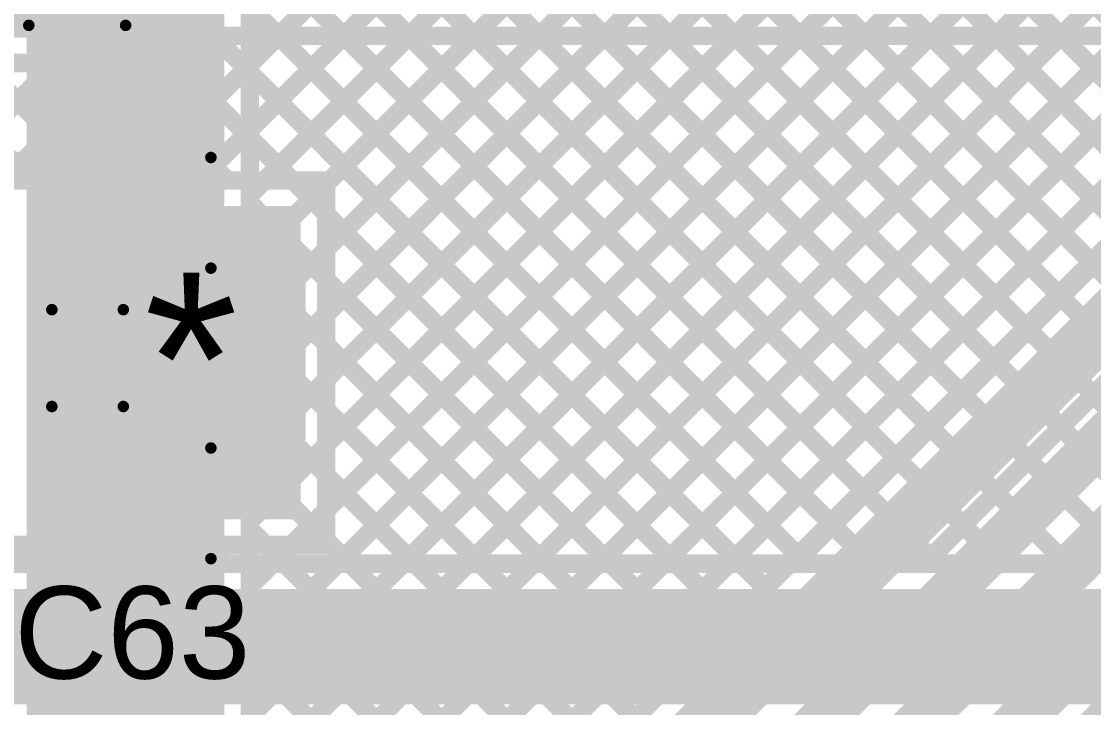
# Model space of a CAD drawing. Header units: millimetres. Extents: x 0 to 214, y 0 to 214.
# Drawn here: x 0.6569 to 1.1221, y 2.1006 to 2.3982 of the extents above; entities that cross this region are included whole.
import ezdxf

# ---------------------------------------------------------------- set-up
doc = ezdxf.new("R2010")
doc.units = ezdxf.units.MM
doc.header["$MEASUREMENT"] = 0
for name, color, linetype in [('BottomLayer', 5, 'Continuous'), ('BottomOverlay', 54, 'Continuous'), ('BottomPaste', 16, 'Continuous'), ('BottomSolder', 6, 'Continuous'), ('TopLayer', 1, 'Continuous'), ('TopOverlay', 2, 'Continuous'), ('TopPaste', 8, 'Continuous'), ('TopSolder', 216, 'Continuous'), ('ViaHoleLayer', 16, 'Continuous')]:
    doc.layers.add(name, color=color, linetype=linetype)
doc.styles.add('Arial', font='', dxfattribs={"height": 0.2})
doc.styles.get('Arial').set_extended_font_data('Arial')

# ---------------------------------------------------------------- blocks, each defined once
blk = doc.blocks.new('RES_0603_123')
at = {"layer": 'TopLayer'}
for points in [[(-0.015, 0.0175), (-0.015, -0.0175), (-0.045, -0.0175), (-0.045, 0.0175)], [(0.045, 0.0175), (0.045, -0.0175), (0.015, -0.0175), (0.015, 0.0175)]]:
    blk.add_hatch(color=1, dxfattribs=at).paths.add_polyline_path(points)
at = {"layer": 'TopPaste'}
for points in [[(-0.015, 0.0175), (-0.015, -0.0175), (-0.045, -0.0175), (-0.045, 0.0175)], [(0.045, 0.0175), (0.045, -0.0175), (0.015, -0.0175), (0.015, 0.0175)]]:
    blk.add_hatch(color=8, dxfattribs=at).paths.add_polyline_path(points)
at = {"layer": 'TopSolder'}
for points in [[(-0.011, 0.0215), (-0.011, -0.0215), (-0.049, -0.0215), (-0.049, 0.0215)], [(0.049, 0.0215), (0.049, -0.0215), (0.011, -0.0215), (0.011, 0.0215)]]:
    blk.add_hatch(color=216, dxfattribs=at).paths.add_polyline_path(points)
at = {"layer": 'TopOverlay', "const_width": 0.005}
for points in [[(-0.049, 0.021), (0.049, 0.021)], [(-0.049, 0.021), (-0.049, -0.021)], [(0.049, 0.021), (0.049, -0.021)], [(-0.049, -0.021), (0.049, -0.021)]]:
    blk.add_lwpolyline(points, dxfattribs=at)
at = {"layer": 'TopOverlay', "const_width": 0.0025}
for points in [[(-0.05025, 0.021, 1), (-0.04775, 0.021, 1)], [(-0.05025, 0.021, 1), (-0.04775, 0.021, 1)], [(0.04775, 0.021, 1), (0.05025, 0.021, 1)], [(0.04775, 0.021, 1), (0.05025, 0.021, 1)], [(-0.05025, -0.021, 1), (-0.04775, -0.021, 1)], [(-0.05025, -0.021, 1), (-0.04775, -0.021, 1)], [(0.04775, -0.021, 1), (0.05025, -0.021, 1)], [(0.04775, -0.021, 1), (0.05025, -0.021, 1)]]:
    blk.add_lwpolyline(points, format="xyb", close=True, dxfattribs=at)
blk = doc.blocks.new('C__0603_B_138')
at = {"layer": 'BottomLayer'}
for points in [[(-0.045, -0.0175), (-0.045, 0.0175), (-0.015, 0.0175), (-0.015, -0.0175)], [(0.015, -0.0175), (0.015, 0.0175), (0.045, 0.0175), (0.045, -0.0175)]]:
    blk.add_hatch(color=5, dxfattribs=at).paths.add_polyline_path(points)
at = {"layer": 'BottomPaste'}
for points in [[(-0.045, -0.0175), (-0.045, 0.0175), (-0.015, 0.0175), (-0.015, -0.0175)], [(0.015, -0.0175), (0.015, 0.0175), (0.045, 0.0175), (0.045, -0.0175)]]:
    blk.add_hatch(color=16, dxfattribs=at).paths.add_polyline_path(points)
at = {"layer": 'BottomSolder'}
for points in [[(-0.04736, -0.01986), (-0.04736, 0.01986), (-0.01264, 0.01986), (-0.01264, -0.01986)], [(0.01264, -0.01986), (0.01264, 0.01986), (0.04736, 0.01986), (0.04736, -0.01986)]]:
    blk.add_hatch(color=6, dxfattribs=at).paths.add_polyline_path(points)
at = {"layer": 'BottomOverlay', "const_width": 0.005}
for points in [[(-0.049, 0.021), (-0.018, 0.021)], [(-0.049, -0.021), (-0.049, 0.021)], [(0.018, 0.021), (0.049, 0.021)], [(0.049, -0.021), (0.049, 0.021)], [(-0.049, -0.021), (-0.018, -0.021)], [(0.018, -0.021), (0.049, -0.021)]]:
    blk.add_lwpolyline(points, dxfattribs=at)
at = {"layer": 'BottomOverlay', "const_width": 0.0025}
for points in [[(-0.05025, 0.021, 1), (-0.04775, 0.021, 1)], [(-0.05025, 0.021, 1), (-0.04775, 0.021, 1)], [(-0.01925, 0.021, 1), (-0.01675, 0.021, 1)], [(0.01675, 0.021, 1), (0.01925, 0.021, 1)], [(0.04775, 0.021, 1), (0.05025, 0.021, 1)], [(0.04775, 0.021, 1), (0.05025, 0.021, 1)], [(-0.05025, -0.021, 1), (-0.04775, -0.021, 1)], [(-0.05025, -0.021, 1), (-0.04775, -0.021, 1)], [(-0.01925, -0.021, 1), (-0.01675, -0.021, 1)], [(0.01675, -0.021, 1), (0.01925, -0.021, 1)], [(0.04775, -0.021, 1), (0.05025, -0.021, 1)], [(0.04775, -0.021, 1), (0.05025, -0.021, 1)]]:
    blk.add_lwpolyline(points, format="xyb", close=True, dxfattribs=at)
blk = doc.blocks.new('RVT1E100M0405__139')
at = {"layer": 'TopLayer'}
for points in [[(-0.12205, 0.0315), (-0.01969, 0.0315), (-0.01969, -0.0315), (-0.12205, -0.0315)], [(0.01969, 0.0315), (0.12205, 0.0315), (0.12205, -0.0315), (0.01969, -0.0315)]]:
    blk.add_hatch(color=1, dxfattribs=at).paths.add_polyline_path(points)
at = {"layer": 'TopPaste'}
for points in [[(-0.12205, 0.0315), (-0.01969, 0.0315), (-0.01969, -0.0315), (-0.12205, -0.0315)], [(0.01969, 0.0315), (0.12205, 0.0315), (0.12205, -0.0315), (0.01969, -0.0315)]]:
    blk.add_hatch(color=8, dxfattribs=at).paths.add_polyline_path(points)
at = {"layer": 'TopSolder'}
for points in [[(-0.12605, 0.0355), (-0.01569, 0.0355), (-0.01569, -0.0355), (-0.12605, -0.0355)], [(0.01569, 0.0355), (0.12605, 0.0355), (0.12605, -0.0355), (0.01569, -0.0355)]]:
    blk.add_hatch(color=216, dxfattribs=at).paths.add_polyline_path(points)
at = {"layer": 'TopOverlay', "const_width": 0.005}
for points in [[(-0.08325, 0.04075), (-0.037, 0.087)], [(-0.037, 0.087), (0.085, 0.087)], [(0.085, 0.039), (0.085, 0.087)], [(-0.108, 0.037), (-0.108, 0.065)], [(-0.122, 0.051), (-0.094, 0.051)], [(-0.08325, 0.035), (-0.08325, 0.04075)], [(-0.08325, -0.04075), (-0.08325, -0.035)], [(0.085, -0.087), (0.085, -0.039)], [(-0.08325, -0.04075), (-0.037, -0.087)], [(-0.037, -0.087), (0.085, -0.087)]]:
    blk.add_lwpolyline(points, dxfattribs=at)
at = {"layer": 'TopOverlay', "const_width": 0.0025}
for points in [[(-0.03825, 0.087, 1), (-0.03575, 0.087, 1)], [(-0.03825, 0.087, 1), (-0.03575, 0.087, 1)], [(0.08375, 0.087, 1), (0.08625, 0.087, 1)], [(0.08375, 0.087, 1), (0.08625, 0.087, 1)], [(-0.10925, 0.065, 1), (-0.10675, 0.065, 1)], [(-0.12325, 0.051, 1), (-0.12075, 0.051, 1)], [(-0.09525, 0.051, 1), (-0.09275, 0.051, 1)], [(-0.0845, 0.04075, 1), (-0.082, 0.04075, 1)], [(-0.0845, 0.04075, 1), (-0.082, 0.04075, 1)], [(-0.10925, 0.037, 1), (-0.10675, 0.037, 1)], [(-0.0845, 0.035, 1), (-0.082, 0.035, 1)], [(0.08375, 0.039, 1), (0.08625, 0.039, 1)], [(-0.0845, -0.035, 1), (-0.082, -0.035, 1)], [(0.08375, -0.039, 1), (0.08625, -0.039, 1)], [(-0.0845, -0.04075, 1), (-0.082, -0.04075, 1)], [(-0.0845, -0.04075, 1), (-0.082, -0.04075, 1)], [(-0.03825, -0.087, 1), (-0.03575, -0.087, 1)], [(-0.03825, -0.087, 1), (-0.03575, -0.087, 1)], [(0.08375, -0.087, 1), (0.08625, -0.087, 1)], [(0.08375, -0.087, 1), (0.08625, -0.087, 1)]]:
    blk.add_lwpolyline(points, format="xyb", close=True, dxfattribs=at)

msp = doc.modelspace()

# ---------------------------------------------------------------- hatches: boundary and pattern name
at = {"layer": 'BottomLayer'}
msp.add_hatch(color=5, dxfattribs=at).paths.add_polyline_path([(0.65914, 1.692), (0.745, 1.692), (0.745, 3.97), (0.65914, 3.97)])
h = msp.add_hatch(color=5, dxfattribs=at)
edge = h.paths.add_edge_path()
edge.add_arc((0.68214, 2.29817), 0.01181, 0, 360)
h = msp.add_hatch(color=5, dxfattribs=at)
edge = h.paths.add_edge_path()
edge.add_arc((0.70714, 2.29817), 0.01181, 0, 360)
h = msp.add_hatch(color=5, dxfattribs=at)
edge = h.paths.add_edge_path()
edge.add_arc((0.68214, 2.20617), 0.01181, 0, 360)
h = msp.add_hatch(color=5, dxfattribs=at)
edge = h.paths.add_edge_path()
edge.add_arc((0.70714, 2.20617), 0.01181, 0, 360)
at = {"layer": 'BottomSolder'}
h = msp.add_hatch(color=6, dxfattribs=at)
edge = h.paths.add_edge_path()
edge.add_arc((0.68214, 2.29817), 0.00991, 0, 360)
h = msp.add_hatch(color=6, dxfattribs=at)
edge = h.paths.add_edge_path()
edge.add_arc((0.70714, 2.29817), 0.00991, 0, 360)
h = msp.add_hatch(color=6, dxfattribs=at)
edge = h.paths.add_edge_path()
edge.add_arc((0.68214, 2.20617), 0.00991, 0, 360)
h = msp.add_hatch(color=6, dxfattribs=at)
edge = h.paths.add_edge_path()
edge.add_arc((0.70714, 2.20617), 0.00991, 0, 360)
at = {"layer": 'TopLayer'}
for points in [[(0.61614, 2.39116), (0.70214, 2.39116), (0.70214, 2.44016), (0.61614, 2.44016)], [(0.66114, 2.18217), (0.77814, 2.18217), (0.77814, 2.31817), (0.66114, 2.31817)]]:
    msp.add_hatch(color=1, dxfattribs=at).paths.add_polyline_path(points)
h = msp.add_hatch(color=1, dxfattribs=at)
edge = h.paths.add_edge_path()
edge.add_arc((0.68214, 2.29817), 0.01181, 0, 360)
h = msp.add_hatch(color=1, dxfattribs=at)
edge = h.paths.add_edge_path()
edge.add_arc((0.70714, 2.29817), 0.01181, 0, 360)
h = msp.add_hatch(color=1, dxfattribs=at)
edge = h.paths.add_edge_path()
edge.add_arc((0.68214, 2.20617), 0.01181, 0, 360)
h = msp.add_hatch(color=1, dxfattribs=at)
edge = h.paths.add_edge_path()
edge.add_arc((0.70714, 2.20617), 0.01181, 0, 360)
at = {"layer": 'TopSolder'}
h = msp.add_hatch(color=216, dxfattribs=at)
edge = h.paths.add_edge_path()
edge.add_arc((0.68214, 2.29817), 0.00991, 0, 360)
h = msp.add_hatch(color=216, dxfattribs=at)
edge = h.paths.add_edge_path()
edge.add_arc((0.70714, 2.29817), 0.00991, 0, 360)
h = msp.add_hatch(color=216, dxfattribs=at)
edge = h.paths.add_edge_path()
edge.add_arc((0.68214, 2.20617), 0.00991, 0, 360)
h = msp.add_hatch(color=216, dxfattribs=at)
edge = h.paths.add_edge_path()
edge.add_arc((0.70714, 2.20617), 0.00991, 0, 360)
at = {"layer": 'ViaHoleLayer'}
h = msp.add_hatch(color=16, dxfattribs=at)
edge = h.paths.add_edge_path()
edge.add_arc((0.68214, 2.29817), 0.00591, 0, 360)
h = msp.add_hatch(color=16, dxfattribs=at)
edge = h.paths.add_edge_path()
edge.add_arc((0.70714, 2.29817), 0.00591, 0, 360)
h = msp.add_hatch(color=16, dxfattribs=at)
edge = h.paths.add_edge_path()
edge.add_arc((0.68214, 2.20617), 0.00591, 0, 360)
h = msp.add_hatch(color=16, dxfattribs=at)
edge = h.paths.add_edge_path()
edge.add_arc((0.70714, 2.20617), 0.00591, 0, 360)

# ---------------------------------------------------------------- linework, layer by layer
at = {"layer": 'BottomLayer'}
for points, const_width in [([(0.756, 1.681), (0.756, 3.5835)], 0.008), ([(0.756, 2.37935), (1.3305, 2.95385)], 0.008), ([(0.756, 2.35106), (1.3305, 2.92556)], 0.008), ([(0.756, 2.32278), (1.3305, 2.89728)], 0.008), ([(0.756, 2.29449), (1.3305, 2.86899)], 0.008), ([(0.756, 2.26621), (1.3305, 2.84071)], 0.008), ([(0.756, 2.23793), (1.3305, 2.81243)], 0.008), ([(0.756, 2.20964), (1.3305, 2.78414)], 0.008), ([(0.756, 2.77206), (1.17768, 2.35038)], 0.008), ([(0.756, 2.18136), (1.3305, 2.75586)], 0.008), ([(0.756, 2.74378), (1.16354, 2.33624)], 0.008), ([(0.756, 2.15307), (1.3305, 2.72757)], 0.008), ([(0.756, 2.71549), (1.1494, 2.32209)], 0.008), ([(0.756, 2.12479), (1.3305, 2.69929)], 0.008), ([(0.756, 2.68721), (1.13526, 2.30795)], 0.008), ([(0.756, 2.0965), (1.3305, 2.671)], 0.008), ([(0.756, 2.65892), (1.12112, 2.29381)], 0.008), ([(0.756, 2.06822), (1.3305, 2.64272)], 0.008), ([(0.756, 2.63064), (1.10697, 2.27967)], 0.008), ([(0.756, 2.03994), (1.3305, 2.61444)], 0.008), ([(0.756, 2.60236), (1.09283, 2.26552)], 0.008), ([(0.756, 2.01165), (1.3305, 2.58615)], 0.008), ([(0.756, 2.57407), (1.07869, 2.25138)], 0.008), ([(0.756, 1.98337), (1.3305, 2.55787)], 0.008), ([(0.756, 2.54579), (1.06455, 2.23724)], 0.008), ([(0.756, 1.95508), (1.3305, 2.52958)], 0.008), ([(0.756, 2.5175), (1.05041, 2.2231)], 0.008), ([(0.77038, 1.94308), (1.3305, 2.50319)], 0.008), ([(0.96, 2.051), (1.409, 2.5)], 0.02), ([(0.787, 1.92646), (1.354, 2.49346)], 0.025), ([(0.756, 2.48922), (1.03626, 2.20896)], 0.008), ([(0.756, 2.46093), (1.02212, 2.19481)], 0.008), ([(0.756, 2.43265), (1.00798, 2.18067)], 0.008), ([(0.756, 2.40437), (0.99384, 2.16653)], 0.008), ([(0.756, 2.37608), (0.97969, 2.15239)], 0.008), ([(0.756, 2.3478), (0.96555, 2.13825)], 0.008), ([(0.756, 2.31951), (0.95141, 2.1241)], 0.008), ([(0.994, 2.042), (1.259, 2.307)], 0.02), ([(0.756, 2.29123), (0.93727, 2.10996)], 0.008), ([(1.04748, 2.05248), (1.267, 2.272)], 0.02), ([(0.756, 2.26294), (0.92313, 2.09582)], 0.008), ([(1.06848, 2.04129), (1.27819, 2.251)], 0.008), ([(1.06848, 2.04378), (1.2757, 2.251)], 0.008), ([(0.756, 2.23466), (0.90898, 2.08168)], 0.008), ([(0.756, 2.20638), (0.89484, 2.06753)], 0.008), ([(0.756, 2.17809), (0.8807, 2.05339)], 0.008), ([(0.756, 2.14981), (0.86656, 2.03925)], 0.008), ([(0.756, 2.12152), (0.85242, 2.02511)], 0.008)]:
    msp.add_lwpolyline(points, dxfattribs=dict(at, const_width=const_width))
at = {"layer": 'BottomLayer', "const_width": 0.004}
for points in [[(0.754, 2.37935, 1), (0.758, 2.37935, 1)], [(0.754, 2.37608, 1), (0.758, 2.37608, 1)], [(0.754, 2.35106, 1), (0.758, 2.35106, 1)], [(0.754, 2.3478, 1), (0.758, 2.3478, 1)], [(0.754, 2.32278, 1), (0.758, 2.32278, 1)], [(0.754, 2.31951, 1), (0.758, 2.31951, 1)], [(0.754, 2.29449, 1), (0.758, 2.29449, 1)], [(1.11912, 2.29381, 1), (1.12312, 2.29381, 1)], [(0.754, 2.29123, 1), (0.758, 2.29123, 1)], [(1.10497, 2.27967, 1), (1.10897, 2.27967, 1)], [(0.754, 2.26621, 1), (0.758, 2.26621, 1)], [(0.754, 2.26294, 1), (0.758, 2.26294, 1)], [(1.09083, 2.26552, 1), (1.09483, 2.26552, 1)], [(1.07669, 2.25138, 1), (1.08069, 2.25138, 1)], [(0.754, 2.23793, 1), (0.758, 2.23793, 1)], [(0.754, 2.23466, 1), (0.758, 2.23466, 1)], [(1.06255, 2.23724, 1), (1.06655, 2.23724, 1)], [(1.04841, 2.2231, 1), (1.05241, 2.2231, 1)], [(0.754, 2.20964, 1), (0.758, 2.20964, 1)], [(0.754, 2.20638, 1), (0.758, 2.20638, 1)], [(1.03426, 2.20896, 1), (1.03826, 2.20896, 1)], [(1.02012, 2.19481, 1), (1.02412, 2.19481, 1)], [(0.754, 2.18136, 1), (0.758, 2.18136, 1)], [(0.754, 2.17809, 1), (0.758, 2.17809, 1)], [(1.00598, 2.18067, 1), (1.00998, 2.18067, 1)], [(0.99184, 2.16653, 1), (0.99584, 2.16653, 1)], [(0.754, 2.15307, 1), (0.758, 2.15307, 1)], [(0.754, 2.14981, 1), (0.758, 2.14981, 1)], [(0.97769, 2.15239, 1), (0.98169, 2.15239, 1)], [(0.96355, 2.13825, 1), (0.96755, 2.13825, 1)], [(0.754, 2.12479, 1), (0.758, 2.12479, 1)], [(0.94941, 2.1241, 1), (0.95341, 2.1241, 1)], [(0.754, 2.12152, 1), (0.758, 2.12152, 1)], [(0.93527, 2.10996, 1), (0.93927, 2.10996, 1)]]:
    msp.add_lwpolyline(points, format="xyb", close=True, dxfattribs=at)
at = {"layer": 'TopLayer'}
for points, const_width in [([(1.10534, 2.163), (1.76351, 2.82117)], 0.008), ([(0.67754, 2.32917), (0.74033, 2.39196)], 0.008), ([(0.70583, 2.32917), (0.76861, 2.39196)], 0.008), ([(0.71314, 2.39196), (1.32046, 2.39196)], 0.008), ([(0.71314, 2.38016), (0.71314, 2.39196)], 0.008), ([(0.73411, 2.32917), (0.7969, 2.39196)], 0.008), ([(0.74012, 2.39196), (0.96908, 2.163)], 0.008), ([(0.76239, 2.32917), (0.82518, 2.39196)], 0.008), ([(0.76841, 2.39196), (0.99737, 2.163)], 0.008), ([(0.78914, 2.32764), (0.85346, 2.39196)], 0.008), ([(0.78914, 2.24278), (0.93832, 2.39196)], 0.008), ([(0.78914, 2.2145), (0.9666, 2.39196)], 0.008), ([(0.78914, 2.18621), (0.99489, 2.39196)], 0.008), ([(0.78914, 2.27107), (0.91003, 2.39196)], 0.008), ([(0.78914, 2.29935), (0.88175, 2.39196)], 0.008), ([(0.79421, 2.163), (1.02317, 2.39196)], 0.008), ([(0.79669, 2.39196), (1.02565, 2.163)], 0.008), ([(0.8225, 2.163), (1.05145, 2.39196)], 0.008), ([(0.82498, 2.39196), (1.05393, 2.163)], 0.008), ([(0.85078, 2.163), (1.07974, 2.39196)], 0.008), ([(0.85326, 2.39196), (1.08222, 2.163)], 0.008), ([(0.87906, 2.163), (1.10802, 2.39196)], 0.008), ([(0.88154, 2.39196), (1.1105, 2.163)], 0.008), ([(0.90735, 2.163), (1.13631, 2.39196)], 0.008), ([(0.90983, 2.39196), (1.13879, 2.163)], 0.008), ([(0.93563, 2.163), (1.16459, 2.39196)], 0.008), ([(0.93811, 2.39196), (1.16707, 2.163)], 0.008), ([(0.96392, 2.163), (1.19288, 2.39196)], 0.008), ([(0.9664, 2.39196), (1.19536, 2.163)], 0.008), ([(0.9922, 2.163), (1.22116, 2.39196)], 0.008), ([(0.99468, 2.39196), (1.22399, 2.16265)], 0.008), ([(1.02049, 2.163), (1.24944, 2.39196)], 0.008), ([(1.02297, 2.39196), (1.33001, 2.08492)], 0.008), ([(1.04877, 2.163), (1.27773, 2.39196)], 0.008), ([(1.05125, 2.39196), (1.34415, 2.09906)], 0.008), ([(1.07705, 2.163), (1.30601, 2.39196)], 0.008), ([(1.07953, 2.39196), (1.35829, 2.1132)], 0.008), ([(1.10782, 2.39196), (1.37243, 2.12734)], 0.008), ([(0.71314, 2.39066), (0.77462, 2.32917)], 0.008), ([(0.60514, 2.38016), (0.71314, 2.38016)], 0.008), ([(0.6105, 2.38016), (0.66149, 2.32917)], 0.008), ([(0.61947, 2.32767), (0.67196, 2.38016)], 0.008), ([(0.63878, 2.38016), (0.68977, 2.32917)], 0.008), ([(0.64714, 2.32706), (0.70024, 2.38016)], 0.008), ([(0.66707, 2.38016), (0.71806, 2.32917)], 0.008), ([(0.69535, 2.38016), (0.74634, 2.32917)], 0.008), ([(0.65014, 2.32917), (0.78914, 2.32917)], 0.008), ([(0.78914, 2.17117), (0.78914, 2.32917)], 0.008), ([(0.78914, 2.31466), (0.9408, 2.163)], 0.008), ([(0.78914, 2.28637), (0.91251, 2.163)], 0.008), ([(0.78914, 2.25809), (0.88423, 2.163)], 0.008), ([(0.78914, 2.2298), (0.85594, 2.163)], 0.008), ([(0.78914, 2.20152), (0.82766, 2.163)], 0.008), ([(0.64714, 2.17381), (0.65795, 2.163)], 0.008), ([(0.78914, 2.17324), (0.79938, 2.163)], 0.008), ([(0.65014, 2.17117), (0.78914, 2.17117)], 0.008), ([(0.65279, 2.163), (0.66096, 2.17117)], 0.008), ([(0.67807, 2.17117), (0.68624, 2.163)], 0.008), ([(0.68107, 2.163), (0.68925, 2.17117)], 0.008), ([(0.70635, 2.17117), (0.71452, 2.163)], 0.008), ([(0.70936, 2.163), (0.71753, 2.17117)], 0.008), ([(0.73463, 2.17117), (0.74281, 2.163)], 0.008), ([(0.73764, 2.163), (0.74582, 2.17117)], 0.008), ([(0.76292, 2.17117), (0.77109, 2.163)], 0.008), ([(0.76593, 2.163), (0.7741, 2.17117)], 0.008), ([(0.50502, 2.163), (1.219, 2.163)], 0.008), ([(0.49011, 2.127), (1.219, 2.127)], 0.05)]:
    msp.add_lwpolyline(points, dxfattribs=dict(at, const_width=const_width))
at = {"layer": 'TopLayer', "const_width": 0.004}
for points in [[(0.71114, 2.39196, 1), (0.71514, 2.39196, 1)], [(0.71114, 2.39196, 1), (0.71514, 2.39196, 1)], [(0.73812, 2.39196, 1), (0.74212, 2.39196, 1)], [(0.73833, 2.39196, 1), (0.74233, 2.39196, 1)], [(0.76641, 2.39196, 1), (0.77041, 2.39196, 1)], [(0.76661, 2.39196, 1), (0.77061, 2.39196, 1)], [(0.79469, 2.39196, 1), (0.79869, 2.39196, 1)], [(0.7949, 2.39196, 1), (0.7989, 2.39196, 1)], [(0.82298, 2.39196, 1), (0.82698, 2.39196, 1)], [(0.82318, 2.39196, 1), (0.82718, 2.39196, 1)], [(0.85126, 2.39196, 1), (0.85526, 2.39196, 1)], [(0.85146, 2.39196, 1), (0.85546, 2.39196, 1)], [(0.87954, 2.39196, 1), (0.88354, 2.39196, 1)], [(0.87975, 2.39196, 1), (0.88375, 2.39196, 1)], [(0.90783, 2.39196, 1), (0.91183, 2.39196, 1)], [(0.90803, 2.39196, 1), (0.91203, 2.39196, 1)], [(0.93611, 2.39196, 1), (0.94011, 2.39196, 1)], [(0.93632, 2.39196, 1), (0.94032, 2.39196, 1)], [(0.9644, 2.39196, 1), (0.9684, 2.39196, 1)], [(0.9646, 2.39196, 1), (0.9686, 2.39196, 1)], [(0.99268, 2.39196, 1), (0.99668, 2.39196, 1)], [(0.99289, 2.39196, 1), (0.99689, 2.39196, 1)], [(1.02097, 2.39196, 1), (1.02497, 2.39196, 1)], [(1.02117, 2.39196, 1), (1.02517, 2.39196, 1)], [(1.04925, 2.39196, 1), (1.05325, 2.39196, 1)], [(1.04945, 2.39196, 1), (1.05345, 2.39196, 1)], [(1.07753, 2.39196, 1), (1.08153, 2.39196, 1)], [(1.07774, 2.39196, 1), (1.08174, 2.39196, 1)], [(1.10582, 2.39196, 1), (1.10982, 2.39196, 1)], [(1.10602, 2.39196, 1), (1.11002, 2.39196, 1)], [(0.71114, 2.39066, 1), (0.71514, 2.39066, 1)], [(0.66507, 2.38016, 1), (0.66907, 2.38016, 1)], [(0.66996, 2.38016, 1), (0.67396, 2.38016, 1)], [(0.69335, 2.38016, 1), (0.69735, 2.38016, 1)], [(0.69824, 2.38016, 1), (0.70224, 2.38016, 1)], [(0.71114, 2.38016, 1), (0.71514, 2.38016, 1)], [(0.71114, 2.38016, 1), (0.71514, 2.38016, 1)], [(0.65949, 2.32917, 1), (0.66349, 2.32917, 1)], [(0.67554, 2.32917, 1), (0.67954, 2.32917, 1)], [(0.68777, 2.32917, 1), (0.69177, 2.32917, 1)], [(0.70383, 2.32917, 1), (0.70783, 2.32917, 1)], [(0.71606, 2.32917, 1), (0.72006, 2.32917, 1)], [(0.73211, 2.32917, 1), (0.73611, 2.32917, 1)], [(0.74434, 2.32917, 1), (0.74834, 2.32917, 1)], [(0.76039, 2.32917, 1), (0.76439, 2.32917, 1)], [(0.77262, 2.32917, 1), (0.77662, 2.32917, 1)], [(0.78714, 2.32917, 1), (0.79114, 2.32917, 1)], [(0.78714, 2.32917, 1), (0.79114, 2.32917, 1)], [(0.78714, 2.32764, 1), (0.79114, 2.32764, 1)], [(0.78714, 2.31466, 1), (0.79114, 2.31466, 1)], [(0.78714, 2.29935, 1), (0.79114, 2.29935, 1)], [(0.78714, 2.28637, 1), (0.79114, 2.28637, 1)], [(0.78714, 2.27107, 1), (0.79114, 2.27107, 1)], [(0.78714, 2.25809, 1), (0.79114, 2.25809, 1)], [(0.78714, 2.24278, 1), (0.79114, 2.24278, 1)], [(0.78714, 2.2298, 1), (0.79114, 2.2298, 1)], [(0.78714, 2.2145, 1), (0.79114, 2.2145, 1)], [(0.78714, 2.20152, 1), (0.79114, 2.20152, 1)], [(0.78714, 2.18621, 1), (0.79114, 2.18621, 1)], [(0.78714, 2.17324, 1), (0.79114, 2.17324, 1)], [(0.65896, 2.17117, 1), (0.66296, 2.17117, 1)], [(0.67607, 2.17117, 1), (0.68007, 2.17117, 1)], [(0.68725, 2.17117, 1), (0.69125, 2.17117, 1)], [(0.70435, 2.17117, 1), (0.70835, 2.17117, 1)], [(0.71553, 2.17117, 1), (0.71953, 2.17117, 1)], [(0.73263, 2.17117, 1), (0.73663, 2.17117, 1)], [(0.74382, 2.17117, 1), (0.74782, 2.17117, 1)], [(0.76092, 2.17117, 1), (0.76492, 2.17117, 1)], [(0.7721, 2.17117, 1), (0.7761, 2.17117, 1)], [(0.78714, 2.17117, 1), (0.79114, 2.17117, 1)], [(0.78714, 2.17117, 1), (0.79114, 2.17117, 1)], [(0.65595, 2.163, 1), (0.65995, 2.163, 1)], [(0.67907, 2.163, 1), (0.68307, 2.163, 1)], [(0.68424, 2.163, 1), (0.68824, 2.163, 1)], [(0.70736, 2.163, 1), (0.71136, 2.163, 1)], [(0.71252, 2.163, 1), (0.71652, 2.163, 1)], [(0.73564, 2.163, 1), (0.73964, 2.163, 1)], [(0.74081, 2.163, 1), (0.74481, 2.163, 1)], [(0.76393, 2.163, 1), (0.76793, 2.163, 1)], [(0.76909, 2.163, 1), (0.77309, 2.163, 1)], [(0.79221, 2.163, 1), (0.79621, 2.163, 1)], [(0.79738, 2.163, 1), (0.80138, 2.163, 1)], [(0.8205, 2.163, 1), (0.8245, 2.163, 1)], [(0.82566, 2.163, 1), (0.82966, 2.163, 1)], [(0.84878, 2.163, 1), (0.85278, 2.163, 1)], [(0.85394, 2.163, 1), (0.85794, 2.163, 1)], [(0.87706, 2.163, 1), (0.88106, 2.163, 1)], [(0.88223, 2.163, 1), (0.88623, 2.163, 1)], [(0.90535, 2.163, 1), (0.90935, 2.163, 1)], [(0.91051, 2.163, 1), (0.91451, 2.163, 1)], [(0.93363, 2.163, 1), (0.93763, 2.163, 1)], [(0.9388, 2.163, 1), (0.9428, 2.163, 1)], [(0.96192, 2.163, 1), (0.96592, 2.163, 1)], [(0.96708, 2.163, 1), (0.97108, 2.163, 1)], [(0.9902, 2.163, 1), (0.9942, 2.163, 1)], [(0.99537, 2.163, 1), (0.99937, 2.163, 1)], [(1.01849, 2.163, 1), (1.02249, 2.163, 1)], [(1.02365, 2.163, 1), (1.02765, 2.163, 1)], [(1.04677, 2.163, 1), (1.05077, 2.163, 1)], [(1.05193, 2.163, 1), (1.05593, 2.163, 1)], [(1.07505, 2.163, 1), (1.07905, 2.163, 1)], [(1.08022, 2.163, 1), (1.08422, 2.163, 1)], [(1.10334, 2.163, 1), (1.10734, 2.163, 1)], [(1.1085, 2.163, 1), (1.1125, 2.163, 1)]]:
    msp.add_lwpolyline(points, format="xyb", close=True, dxfattribs=at)

# ---------------------------------------------------------------- block references
at = {"rotation": 90}
msp.add_blockref('RES_0603_123', (0.68114, 2.44546), dxfattribs=at)
for name, p in [('RVT1E100M0405__139', (0.65414, 2.25217)), ('C__0603_B_138', (0.65214, 2.25217))]:
    msp.add_blockref(name, p)

# ---------------------------------------------------------------- texts
at = {"layer": 'BottomOverlay', "style": 'Arial'}
msp.add_text('*', height=0.075, dxfattribs=at).set_placement((0.71014, 2.21426))
at = {"layer": 'TopOverlay', "style": 'Arial'}
msp.add_text('C63', height=0.04, dxfattribs=at).set_placement((0.65382, 2.11318))

doc.saveas('drawing.dxf')
